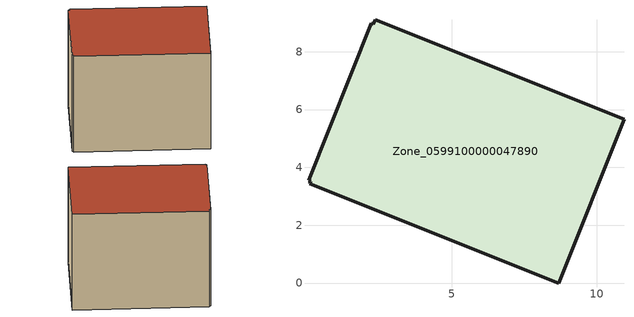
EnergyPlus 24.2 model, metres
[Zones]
Zone_0599100000047890
 floor ground (C_G): 2.2,8.98 2.28,8.95 2.34,9.1 10.95,5.66 8.69,0 0.09,3.44 0.12,3.53 0.04,3.56 z0.53
 wall outside (C_F): 10.95,5.66 2.34,9.1 2.28,8.95 2.2,8.98 0.04,3.56 0.12,3.53 0.09,3.44 8.69,0 10.95,5.66 z0.53:8.13
 roof outside (C_R): 2.28,8.95 2.2,8.98 0.04,3.56 0.12,3.53 0.09,3.44 8.69,0 10.95,5.66 2.34,9.1 z8.13
[BUILDING]
Pand.0599100000047890: North Axis=0; Terrain=City; Loads Convergence Tolerance Value=0.04; Temperature Convergence Tolerance Value=0.4; Solar Distribution=FullExterior; Maximum Number of Warmup Days=25; Minimum Number of Warmup Days=1
[Site:Location]
Rotterdam.The.Hague.AP_ZH_NLD Design_Conditions: Latitude=51.96; Longitude=4.45; Time Zone=1; Elevation=-4.5
[SITE:GROUNDTEMPERATURE:BUILDINGSURFACE]
18, 18, 18, 18, 18, 18, 18, 18, 18, 18, 18, 18
[MATERIAL] Thermal Absorptance=0.9; Solar Absorptance=0.7; Visible Absorptance=0.7
Name | Roughness | Thickness | Conductivity | Density | Specific Heat
G.TI.1965-1974 | MediumSmooth | 0.15 | 0.882353 | 540 | 1210
F.TI.1965-1974 | Rough | 0.3 | 0.697674 | 1920 | 840
R.TI.1965-1974 | MediumRough | 0.2 | 0.232558 | 1500 | 1000
[CONSTRUCTION]
C_G: G.TI.1965-1974
C_F: F.TI.1965-1974
C_R: R.TI.1965-1974
[ZONE]
Zone_0599100000047890: Type=1; Multiplier=1; Ceiling Height=Autocalculate; Volume=Autocalculate; Floor Area=autocalculate; Part of Total Floor Area=Yes
[ZONEINFILTRATION:DESIGNFLOWRATE]
Infil_Zone_0599100000047890: Zone or ZoneList or Space or SpaceList=Zone_0599100000047890; Schedule=AlwaysOn; Design Flow Rate Calculation Method=Flow/Area; Flow Rate per Floor Area=0.003; Constant Term Coefficient=1; Temperature Term Coefficient=0; Velocity Term Coefficient=0; Velocity Squared Term Coefficient=0
[HVACTEMPLATE:ZONE:IDEALLOADSAIRSYSTEM]
Zone_0599100000047890: Maximum Heating Supply Air Temperature=50; Minimum Cooling Supply Air Temperature=13; Maximum Heating Supply Air Humidity Ratio=0.0156; Minimum Cooling Supply Air Humidity Ratio=0.0077; Heating Limit=NoLimit; Cooling Limit=NoLimit; Dehumidification Control Type=ConstantSensibleHeatRatio; Cooling Sensible Heat Ratio=0.7; Dehumidification Setpoint=60; Humidification Control Type=None; Humidification Setpoint=30; Outdoor Air Method=None; Outdoor Air Flow Rate per Person=0.00944; Outdoor Air Flow Rate per Zone Floor Area=0; Outdoor Air Flow Rate per Zone=0; Demand Controlled Ventilation Type=None; Outdoor Air Economizer Type=NoEconomizer; Heat Recovery Type=None; Sensible Heat Recovery Effectiveness=0.7; Latent Heat Recovery Effectiveness=0.65
[ZONECONTROL:THERMOSTAT]
ThermostatControl_Zone_0599100000047890: Zone or ZoneList=Zone_0599100000047890; Control Type Schedule=DualSetpointControlType; Control 1=Thermostat_Zone_0599100000047890; Temperature Difference Between Cutout And Setpoint=0
[THERMOSTATSETPOINT:DUALSETPOINT]
Thermostat_Zone_0599100000047890: Heating Setpoint Temperature Schedule=HeatingSetpoint_Zone_0599100000047890; Cooling Setpoint Temperature Schedule=CoolingSetpoint_Zone_0599100000047890
[SCHEDULE:COMPACT]
HeatingSetpoint_Zone_0599100000047890: Through: 12/31, For: AllDays, Until: 24:00, 21
CoolingSetpoint_Zone_0599100000047890: Through: 12/31, For: AllDays, Until: 24:00, 24
DualSetpointControlType: Through: 12/31, For: AllDays, Until: 24:00, 4
AlwaysOn: Through: 12/31, For: AllDays, Until: 24:00, 1
